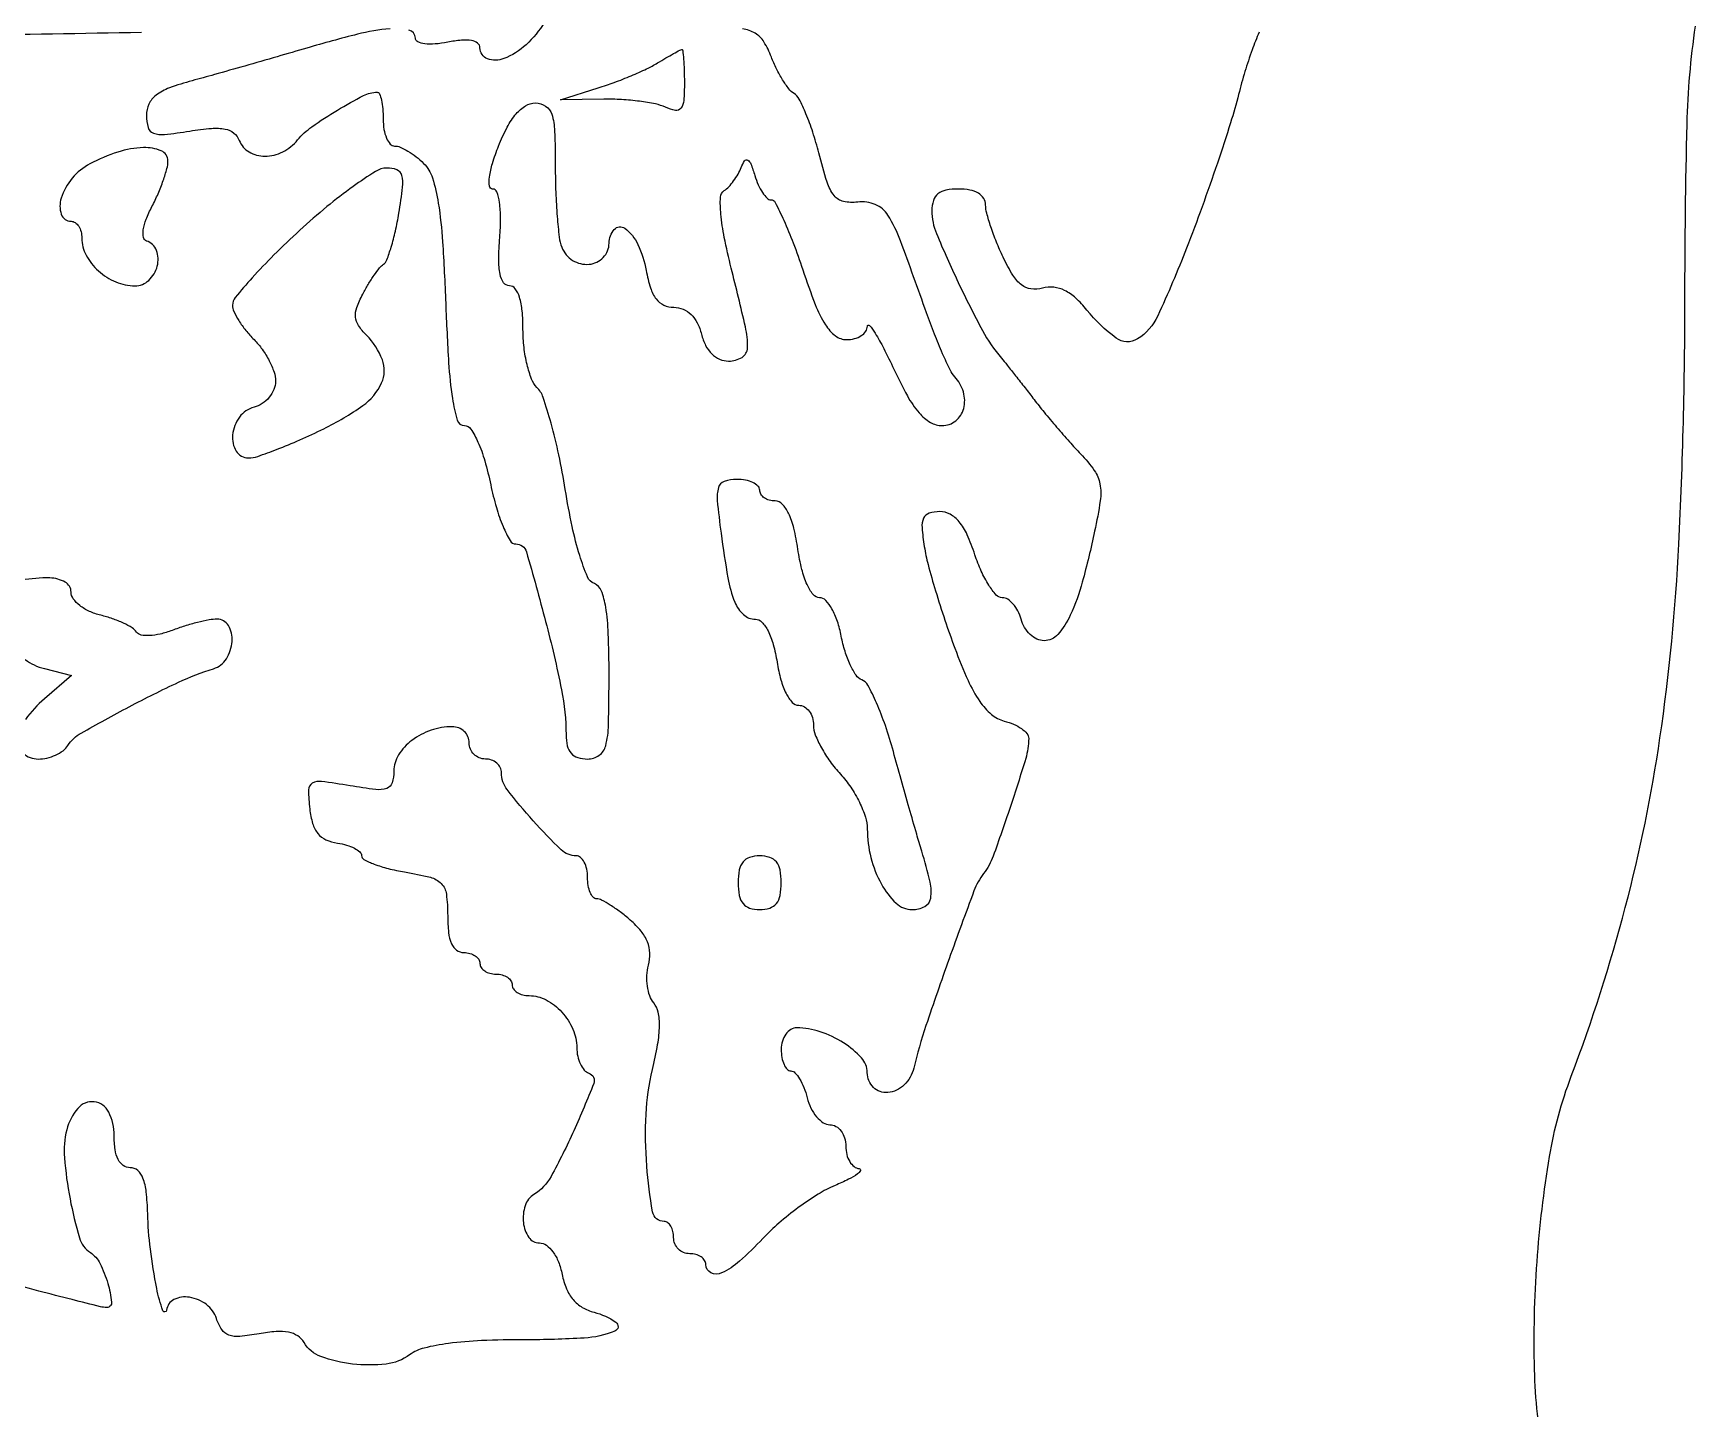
# Model space of a CAD drawing. Extents: x 0 to 498, y 0 to 407.
# Drawn here: x 264.5 to 419, y 157.6 to 285.5 of the extents above; entities that cross this region are included whole.
import ezdxf

# ---------------------------------------------------------------- set-up
doc = ezdxf.new("R2010")
doc.units = 0

msp = doc.modelspace()

# ---------------------------------------------------------------- linework, layer by layer
for points in [[(258, 285.318197, 0.001685), (274.547956, 285.587777, 0.018979)], [(297.639497, 285.902761, 0.038721), (294.627326, 285.392095, 0.010267), (289.918409, 284.109764, -0.001236), (287.14988, 283.301858, -0.000963), (284.13697, 282.437, -0.000974), (281.326541, 281.642035, -0.002369), (279.25, 281.069622, 0.021282), (277.138989, 280.400855, 0.075554), (275.896644, 279.721873, 0.121788), (275.236218, 278.900851, 0.109189), (275, 277.83205, 0.071589), (275.161133, 276.712418, 0.239555), (275.654953, 276.188797, 0.11405), (276.666337, 276.069603, 0.01219), (279.025298, 276.388055, -0.01789), (281.054414, 276.638463, -0.068636), (282.322233, 276.574959, -0.121939), (283.126286, 276.206412, -0.13377), (283.632286, 275.515863, 0.169844), (284.538677, 274.446038, 0.135996), (286.006671, 274.053792, 0.115334), (287.66542, 274.45776, 0.102742), (289.054723, 275.565937, -0.066125), (290.378747, 276.789574, -0.018469), (292.748109, 278.331848, -0.015617), (295.187062, 279.692444, -0.119977), (296.45034, 280, -0.311778), (296.663961, 279.852453, -0.036383), (296.838537, 279.265625, -0.0334), (296.960274, 278.458207, -0.020721), (297, 277.5, 0.040942), (297.07851, 276.542806, 0.060377), (297.314732, 275.734375, 0.079389), (297.66156, 275.185256, 0.215499), (298.071429, 275, -0.103165), (298.593073, 274.891212, -0.032633), (299.303637, 274.524488, -0.031015), (300.063145, 274.000745, -0.029931), (300.761622, 273.381235, -0.120903), (301.579512, 272.031401, -0.036864), (302.129077, 269.688797, -0.023355), (302.525062, 266.104567, -0.006268), (302.816029, 260.381235, 0.005527), (303.089103, 254.848192, 0.022816), (303.443532, 251.51678, 0.033976), (303.89512, 249.492972, 0.332313), (304.554937, 249, -0.25201), (305.156433, 248.676275, -0.041274), (305.81346, 247.475933, -0.034685), (306.450047, 245.726438, -0.018738), (307, 243.5, 0.01944), (307.523704, 241.392549, 0.029576), (308.155424, 239.615625, 0.029306), (308.803027, 238.306245, 0.269476), (309.329986, 238, -0.333521), (310.311588, 237.263281, -0.006456), (312.10431, 230.790907, -0.014404), (313.581226, 224.439947, -0.050017), (314.000491, 220.25, 0.056186), (314.116004, 219.223282, 0.126221), (314.472284, 218.531189, 0.138385), (315.092144, 218.134531, 0.07369), (316, 218, 0.15626), (317.07746, 218.345155, 0.17748), (317.686653, 219.236626, 0.05664), (317.948328, 221.16307, 0.005462), (318, 225.893011, 0.009052), (317.931498, 229.676384, 0.031224), (317.690058, 232.116227, 0.049291), (317.280948, 233.656803, 0.214795), (316.632342, 234.310842, -0.206186), (315.987585, 234.939907, -0.0228), (315.273931, 236.922929, -0.02277), (314.570475, 239.628984, -0.011952), (313.931081, 243.047663, 0.011909), (313.325442, 246.287379, 0.015349), (312.607719, 249.228894, 0.013139), (311.876332, 251.624694, 0.116226), (311.298739, 252.558404, -0.105475), (310.798027, 253.330672, -0.031952), (310.381505, 254.67162, -0.030434), (310.095691, 256.274686, -0.028905), (310, 257.928571, 0.022203), (309.922643, 259.669739, 0.052724), (309.672803, 260.940381, 0.083537), (309.275414, 261.730142, 0.238875), (308.742794, 262, -0.247682), (308.202978, 262.284882, -0.100932), (307.870942, 263.073672, -0.053007), (307.746364, 264.433878, -0.016198), (307.843488, 266.5, 0.019208), (307.917228, 268.299488, 0.037188), (307.813983, 269.735027, 0.047573), (307.57084, 270.723401, 0.318815), (307.181139, 271, -0.37942), (306.876343, 271.270187, -0.06437), (306.883378, 272.115169, -0.040946), (307.165903, 273.386139, -0.018431), (307.732135, 275, -0.02695), (308.533039, 276.75475, -0.056374), (309.372893, 277.996441, -0.078125), (310.246883, 278.743926, -0.138782), (311.15169, 279, -0.148982), (312.104917, 278.709526, -0.170759), (312.671923, 277.94951, -0.066616), (312.939421, 276.388142, -0.00916), (313, 273.081787, 0.009343), (313.044511, 270.699973, 0.010846), (313.178303, 268.4374, 0.009941), (313.370527, 266.533765, 0.06155), (313.606989, 265.581787, 0.162982), (314.607915, 264.367879, 0.162911), (316.138206, 264.001238, 0.181505), (317.464387, 264.63684, 0.193556), (318, 265.968615, -0.183504), (318.485409, 267.246689, -0.38772), (319.456551, 267.349138, -0.127674), (320.684529, 265.837349, -0.060764), (321.447017, 263.430731, 0.02982), (321.852931, 261.80769, 0.085197), (322.382956, 260.776228, 0.124416), (323.091989, 260.204522, 0.108175), (324.026261, 260, -0.098025), (324.883717, 259.830265, -0.095813), (325.619713, 259.346068, -0.083367), (326.196901, 258.556945, -0.054869), (326.589356, 257.5, 0.055092), (326.977912, 256.454981, 0.080962), (327.552234, 255.663337, 0.09348), (328.277583, 255.172211, 0.102549), (329.108408, 255, 0.137074), (330.356785, 255.348794, 0.254698), (330.870874, 256.232055, 0.06436), (330.674455, 258.1852, 0.004332), (329.353237, 263.644763, -0.011682), (328.705212, 266.505857, -0.027361), (328.389147, 268.675387, -0.03251), (328.35036, 270.228977, -0.242896), (328.703293, 270.850279, 0.060401), (329.127235, 271.206123, 0.029557), (329.578448, 271.749769, 0.028808), (329.986557, 272.37807, 0.037008), (330.282755, 273, -0.050709), (330.600894, 273.623483, -0.402973), (330.887249, 273.690986, -0.171271), (331.179929, 273.341325, -0.015645), (331.54933, 272.25, 0.030595), (331.869933, 271.3885, 0.041568), (332.267897, 270.660937, 0.047552), (332.680463, 270.149337, 0.201961), (333.035101, 270, -0.282396), (333.435356, 269.754349, -0.010484), (334.236798, 268.090625, -0.016278), (335.112984, 265.99134, -0.010397), (336, 263.5, 0.012104), (337.163592, 260.266812, 0.047796), (338.111174, 258.378903, 0.088185), (339.038673, 257.356194, 0.166068), (340.08153, 257, 0.063255), (340.815765, 257.093262, 0.080792), (341.439319, 257.367188, 0.097509), (341.858456, 257.773249, 0.150886), (342.009769, 258.25, -0.69304), (342.202511, 258.320553, -0.039855), (342.73466, 257.590625, -0.01998), (343.523401, 256.181637, -0.008663), (344.463764, 254.25, 0.01721), (345.727194, 251.763634, 0.050792), (346.817715, 250.190153, 0.080001), (347.861348, 249.304705, 0.136824), (348.953995, 249, 0.171036), (350.218052, 249.445429, 0.161373), (350.960584, 250.595706, 0.136028), (350.934278, 252.128477, 0.113751), (350.131494, 253.55, -0.071929), (349.698086, 254.187601, -0.009255), (349.000298, 255.689687, -0.010655), (348.238775, 257.515933, -0.008702), (347.500219, 259.5, 0.003949), (345.086469, 266.177798, 0.050271), (343.915284, 268.570468, 0.157215), (342.746574, 269.561384, 0.128278), (341.113936, 269.785162, -0.082701), (339.788035, 269.846303, -0.174249), (338.924742, 270.382914, -0.091685), (338.266733, 271.62623, -0.013655), (337.48978, 274.363207, 0.015978), (336.937892, 276.273521, 0.020449), (336.303038, 277.990883, 0.018797), (335.671723, 279.358147, 0.137624), (335.188405, 279.883559, -0.090598), (334.710174, 280.315234, -0.025143), (334.132605, 281.149502, -0.024512), (333.562785, 282.17722, -0.023484), (333.087312, 283.270352, 0.047658), (332.389998, 284.68288, 0.120031), (331.578275, 285.482785, 0.104282), (330.414504, 285.883141, 0.03089)], [(312, 286.5, -0.067838), (310.283713, 284.416441, -0.092607), (308.229445, 283.123943, -0.186461), (306.701166, 283.11138, -0.312168), (306, 284.125, 0.235987), (305.786022, 284.553121, 0.118186), (305.216667, 284.799583, 0.066631), (304.280771, 284.837208, 0.026134), (303, 284.65, -0.028511), (301.829405, 284.484574, -0.051981), (300.865385, 284.504327, -0.076205), (300.216192, 284.688528, -0.293575), (300, 285.025, 0.349338), (299.396665, 285.783158, 0.079414)], [(404.9148, 153.027537, -0.042453), (404.014817, 161.221051, -0.023829), (404.246325, 171.240926, -0.023852), (405.412821, 181.043268, -0.048981), (407.428638, 188.5, 0.0261), (412.454701, 204.205553, 0.028065), (415.674587, 219.975111, 0.02402), (417.431066, 237.976124, 0.01224), (417.99381, 260.700779, -0.006072), (418.196803, 277.040905, -0.030467), (418.977474, 286.15123, -0.055072)], [(378.417982, 285.583098, 0.012928), (377.766496, 283.926909, 0.013754), (377.10118, 281.928704, 0.011994), (376.51333, 279.803968, -0.014833), (375.764136, 277.154674, -0.005276), (374.541981, 273.414291, -0.005231), (373.113398, 269.334575, -0.006144), (371.671924, 265.5, -0.014846), (368.99402, 259.193452, -0.146872), (367.110175, 257.058089, -0.309089), (365.11709, 257.144467, -0.061971), (362.416432, 259.745682, 0.036875), (361.360187, 260.870237, 0.071012), (360.343058, 261.567899, 0.08803), (359.33047, 261.863262, 0.091249), (358.291414, 261.786457, -0.09434), (357.213267, 261.713403, -0.136927), (356.336998, 262.076293, -0.090222), (355.530862, 262.984276, -0.025286), (354.624982, 264.66023, -0.015031), (354.002956, 266.072381, -0.015757), (353.477339, 267.497523, -0.015594), (353.101933, 268.752593, -0.064955), (353, 269.533927, 0.147066), (352.819839, 270.133195, 0.114582), (352.323691, 270.603393, 0.085358), (351.530852, 270.90189, 0.047479), (350.5, 271, 0.044901), (349.313333, 270.89322, 0.125587), (348.55965, 270.548159, 0.149912), (348.141402, 269.928834, 0.074228), (348, 268.981594, 0.099521), (348.425776, 266.863651, 0.010964), (350.448507, 262.318389, 0.013617), (352.70539, 257.851814, 0.051852), (354.46337, 255.275045, -0.006476), (354.99435, 254.630864, -0.001964), (355.78299, 253.640493, -0.001967), (356.658257, 252.523424, -0.002142), (357.5, 251.430763, 0.008819), (358.433739, 250.251589, 0.005099), (359.595838, 248.865135, 0.005094), (360.790539, 247.497416, 0.008521), (361.826258, 246.374915, -0.036502), (363.10057, 244.828655, -0.1096), (363.627773, 243.57464, -0.082673), (363.650636, 242.017081, -0.015243), (363.1325, 239.182225, -0.013333), (361.985, 234.450643, -0.042017), (360.870603, 231.384183, -0.070118), (359.711345, 229.585757, -0.21791), (358.431131, 229, -0.112753), (357.77341, 229.150231, -0.075683), (357.134522, 229.5875, -0.070081), (356.610892, 230.235569, -0.07109), (356.289749, 231, 0.05389), (355.998812, 231.764918, 0.061743), (355.561025, 232.4125, 0.071362), (355.05015, 232.85208, 0.142974), (354.543428, 233, -0.214992), (353.987042, 233.25083, -0.039359), (353.291681, 234.175, -0.036087), (352.59492, 235.468106, -0.025833), (352, 237, 0.025379), (351.281862, 238.85416, 0.06634), (350.533225, 240.067705, 0.098305), (349.698327, 240.75618, 0.124029), (348.730534, 241, 0.075375), (347.742182, 240.850154, 0.217003), (347.236896, 240.3995, 0.124349), (347.087433, 239.5165, 0.019505), (347.298208, 237.75, 0.025604), (347.650665, 236.087884, 0.007982), (348.346131, 233.633493, 0.007955), (349.211808, 230.912204, 0.008698), (350.139581, 228.300188, 0.015133), (351.367141, 225.304907, 0.044252), (352.451376, 223.355873, 0.067464), (353.534113, 222.148025, 0.115341), (354.731967, 221.531136, -0.040732), (355.599966, 221.236419, -0.05236), (356.333765, 220.822714, -0.062414), (356.838232, 220.35963, -0.177705), (357, 219.918845, -0.073924), (356.720346, 218.037688, -0.006659), (355.270643, 213.488161, -0.006492), (353.69906, 208.970486, -0.077414), (352.810964, 207.353625, 0.0752), (351.91644, 205.741918, 0.002998), (349.60295, 199.415342, 0.005583), (347.453614, 193.209521, 0.020964), (346.313648, 189.25, -0.141317), (345.424206, 187.693584, -0.170619), (343.904386, 186.991289, -0.223187), (342.568711, 187.47023, -0.199413), (342, 188.839485, 0.189083), (341.463484, 190.207491, 0.064386), (339.79432, 191.598336, 0.059969), (337.606351, 192.64529, 0.081809), (335.452947, 193, 0.136526), (334.898881, 192.845837, 0.100277), (334.426803, 192.4125, 0.086437), (334.109029, 191.764329, 0.070964), (334, 191, 0.042643), (334.06542, 190.234324, 0.062301), (334.261905, 189.5875, 0.081793), (334.550695, 189.149179, 0.209225), (334.891592, 189, -0.208396), (335.277325, 188.831931, -0.050787), (335.705595, 188.265625, -0.043524), (336.105107, 187.457251, -0.031538), (336.410644, 186.5, 0.052514), (336.760596, 185.543788, 0.061291), (337.288816, 184.734375, 0.071387), (337.906036, 184.184637, 0.147328), (338.519052, 184, -0.13402), (339.083801, 183.845856, -0.100465), (339.564972, 183.4125, -0.087292), (339.888753, 182.764266, -0.072399), (340, 182, 0.060177), (340.093113, 181.22915, 0.075235), (340.367188, 180.563538, 0.090395), (340.772888, 180.101992, 0.152219), (341.25, 179.918426, -0.518037), (341.360817, 179.737551, -0.139629), (341.104688, 179.423221, -0.038087), (340.263561, 178.926462, -0.013734), (339, 178.347172, 0.038214), (337.429591, 177.532017, 0.019536), (335.588414, 176.287892, 0.019293), (333.78134, 174.85065, 0.0274), (332.300983, 173.428746, -0.022735), (330.133182, 171.307334, -0.075014), (328.464618, 170.215636, -0.22723), (327.473956, 170.232721, -0.283953), (327, 171, 0.148195), (326.884432, 171.381354, 0.098894), (326.559375, 171.70625, 0.082425), (326.073457, 171.925306, 0.064853), (325.5, 172, -0.099038), (324.927543, 172.114514, -0.097945), (324.440625, 172.440625, -0.097945), (324.114514, 172.927543, -0.099038), (324, 173.5, 0.057167), (323.934188, 174.073731, 0.076482), (323.739603, 174.559375, 0.095492), (323.451705, 174.884883, 0.165545), (323.113544, 175, -0.364103), (322.047377, 175.895046, -0.024352), (321.510552, 180.154513, -0.030963), (321.439333, 184.975956, -0.047113), (322.028762, 189.119894, 0.015199), (322.516435, 191.464764, 0.038932), (322.68394, 193.189215, 0.056091), (322.566015, 194.452783, 0.122508), (322.146683, 195.323258, -0.09124), (321.781422, 195.975113, -0.048096), (321.56677, 196.881039, -0.045671), (321.521431, 197.882215, -0.052486), (321.665208, 198.827754, 0.072849), (321.78978, 199.952191, 0.087375), (321.568734, 200.99227, 0.076282), (320.971086, 201.998422, 0.042046), (319.970347, 203.025718, 0.016933), (319.036714, 203.781617, 0.020761), (318.11386, 204.420055, 0.01972), (317.308054, 204.885992, 0.121802), (316.84699, 205, -0.217397), (316.522926, 205.147891, -0.078645), (316.248803, 205.5875, -0.059801), (316.06204, 206.234221, -0.040441), (316, 207, 0.050847), (315.921974, 207.765282, 0.0708), (315.689691, 208.4125, 0.090893), (315.346862, 208.847697, 0.182558), (314.943629, 209, -0.193719), (313.549352, 209.561257, -0.018273), (310.934614, 212.263944, -0.019354), (308.533735, 215.151593, -0.165207), (308, 216.722861, 0.116702), (307.884728, 217.210005, 0.100529), (307.559375, 217.62484, 0.092997), (307.072846, 217.903318, 0.083795), (306.5, 218, -0.099038), (305.927543, 218.114514, -0.097945), (305.440625, 218.440625, -0.097945), (305.114514, 218.927543, -0.099038), (305, 219.5, 0.103508), (304.880228, 220.072364, 0.098889), (304.540063, 220.559375, 0.096831), (304.031908, 220.88573, 0.094741), (303.434259, 221, 0.081897), (301.455514, 220.673704, 0.080725), (299.675374, 219.72886, 0.089732), (298.434534, 218.377405, 0.141883), (298, 216.876918, -0.074608), (297.835478, 215.780479, -0.242065), (297.337438, 215.269804, -0.111331), (296.315881, 215.166089, -0.0117), (293.923855, 215.512865, 0.009421), (291.263969, 215.910862, 0.164637), (290.418696, 215.742454, 0.270156), (290.065816, 215.126244, 0.026574), (290.173855, 213.350763, 0.043991), (290.450429, 211.999134, 0.098467), (290.938009, 211.076288, 0.114405), (291.687297, 210.494029, 0.073058), (292.75, 210.180449, -0.034702), (293.611536, 209.996409, -0.04927), (294.339063, 209.707267, -0.060463), (294.842851, 209.364429, -0.216408), (295, 209.018347, 0.279544), (295.22207, 208.652186, 0.029426), (296.175, 208.22478, 0.02963), (297.467204, 207.820034, 0.019235), (299, 207.5, -0.019316), (301.39377, 206.999798, -0.138792), (302.407411, 206.418828, -0.164854), (302.877115, 205.440885, -0.030258), (303, 203.412102, 0.026678), (303.082988, 201.857819, 0.077026), (303.359903, 200.818684, 0.129132), (303.833715, 200.221884, 0.162131), (304.5, 200, -0.064853), (305.073457, 199.925306, -0.082425), (305.559375, 199.70625, -0.098894), (305.884432, 199.381354, -0.148195), (306, 199, 0.148195), (306.115568, 198.618646, 0.098894), (306.440625, 198.29375, 0.082425), (306.926543, 198.074694, 0.064853), (307.5, 198, -0.064853), (308.073457, 197.925306, -0.082425), (308.559375, 197.70625, -0.098894), (308.884432, 197.381354, -0.148195), (309, 197, 0.154765), (309.120948, 196.618614, 0.09778), (309.461607, 196.29375, 0.080164), (309.97055, 196.074515, 0.061768), (310.571429, 196, -0.123606), (312.143743, 195.605274, -0.084794), (313.602235, 194.470725, -0.082134), (314.639878, 192.87513, -0.103542), (315, 191.154762, 0.052765), (315.08341, 190.366574, 0.058269), (315.329819, 189.64073, 0.066232), (315.692943, 189.081559, 0.136036), (316.12279, 188.792403, -0.428589), (316.572018, 187.836277, -0.013575), (314.726304, 183.442976, -0.018694), (312.605039, 179.185702, -0.130121), (311.019016, 177.511752, 0.177173), (310.198313, 176.468395, 0.107281), (310.036329, 174.88682, 0.121936), (310.541839, 173.520476, 0.248367), (311.525, 173, -0.158303), (312.171373, 172.790094, -0.079455), (312.784227, 172.175791, -0.063371), (313.294324, 171.239991, -0.043802), (313.633779, 170.081106, 0.04901), (314.039187, 168.748554, 0.077288), (314.660195, 167.730065, 0.084571), (315.514367, 167.010257, 0.07152), (316.608779, 166.562054, -0.090952), (318.627511, 165.642789, -0.597069), (318.529633, 164.791251, -0.080784), (315.676974, 164.157484, -0.014351), (310.19113, 164, 0.010112), (306.149059, 163.918241, 0.02236), (303.075765, 163.655882, 0.028329), (300.8139, 163.229045, 0.097359), (299.466679, 162.599294, -0.130013), (297.279722, 161.744012, -0.057634), (294.156822, 161.746893, -0.058215), (291.216052, 162.442786, -0.173818), (289.648667, 163.743954, 0.115629), (289.059376, 164.359048, 0.096075), (288.217567, 164.700188, 0.067429), (287.053358, 164.768727, 0.027405), (285.475841, 164.561446, -0.023031), (283.681549, 164.309704, -0.109031), (282.657537, 164.437198, -0.162072), (281.997644, 164.951908, -0.070038), (281.509787, 165.969165, 0.154805), (280.595487, 167.264861, 0.121081), (279.00679, 167.951832, 0.157869), (277.563016, 167.739514, 0.259944), (276.881685, 166.75, -0.801019), (276.527633, 166.705259, -0.038092), (275.957674, 168.767665, -0.017351), (275.370746, 172.433028, -0.024067), (275.118315, 175.75, 0.019224), (274.985563, 177.750111, 0.064868), (274.682033, 179.021948, 0.119744), (274.191457, 179.735675, 0.184621), (273.5, 180, -0.152103), (272.851045, 180.202091, -0.12651), (272.375, 180.75, -0.082504), (272.088963, 181.677925, -0.033607), (272, 183, 0.114685), (271.495671, 185.169841, 0.253847), (270.151726, 186.12294, 0.25267), (268.61454, 185.517312, 0.114142), (267.596751, 183.529462, 0.081778), (267.380219, 180.917534, 0.027336), (267.898258, 177.107543, 0.023053), (268.771882, 173.473086, 0.181124), (269.791611, 172.104509, -0.135268), (270.680645, 171.110721, -0.042958), (271.415358, 169.24449, -0.04656), (271.76185, 167.500608, -0.444738), (271.310358, 167, -0.060604), (270.720466, 167.071763, -0.001511), (268.086429, 167.730726, -0.003232), (264.99869, 168.534388, -0.002194), (261.492971, 169.487577, 0.014301)], [(263.549735, 218.544125, 0.187427), (264.95031, 218, 0.057607), (265.755648, 218.093095, 0.049571), (266.562625, 218.368815, 0.052065), (267.251648, 218.774687, 0.092083), (267.70031, 219.25554, -0.122836), (268.921723, 220.414617, -0.007386), (273.400235, 222.861237, -0.011809), (277.978937, 225.138941, -0.03504), (281.25, 226.399931, 0.180619), (282.433455, 227.309494, 0.123051), (282.961989, 228.94113, 0.151957), (282.615066, 230.401631, 0.264945), (281.5651, 231, 0.046591), (280.831216, 230.931466, 0.014518), (279.749138, 230.694866, 0.014373), (278.54935, 230.358878, 0.015384), (277.398068, 229.961246, -0.031673), (276.286568, 229.617422, -0.047601), (275.28253, 229.474352, -0.058813), (274.498245, 229.530192, -0.202614), (274.082969, 229.807273, 0.111549), (273.682743, 230.192282, 0.026661), (272.863435, 230.629852, 0.026092), (271.845496, 231.042403, 0.023219), (270.75, 231.36508, -0.047896), (269.697928, 231.732199, -0.058314), (268.807813, 232.275432, -0.068948), (268.201168, 232.902723, -0.159069), (268, 233.519052, 0.27435), (267.448695, 234.448175, 0.119248), (266.009291, 234.834747, 0.052397), (263.423533, 234.628225, 0.012898)], [(263.741054, 227.259188, 0.058671), (264.557652, 226.749812, 0.048691), (265.522736, 226.404938), (268.045472, 225.771771), (265.522736, 223.604049, 0.060037), (263.76385, 221.681658, 0.130557)]]:
    msp.add_lwpolyline(points, format="xyb")
for points in [[(325, 280.893011, -0.017712), (324.940697, 279.219469, -0.146198), (324.674544, 278.5149, -0.279222), (324.162857, 278.313664, -0.066264), (323.25, 278.598255, 0.058096), (322.310811, 278.907912, 0.017929), (320.839063, 279.155349, 0.017668), (319.159777, 279.316008, 0.018534), (317.5, 279.354163), (313.5, 279.297838), (317, 280.398919, 0.013112), (318.486568, 280.909791, 0.01051), (320.059375, 281.534812, 0.010657), (321.490062, 282.174729, 0.026428), (322.5, 282.719591, -0.004138), (323.284442, 283.189078, -0.005985), (323.985938, 283.58986, -0.003271), (324.583358, 283.916665, -0.093515), (324.75, 283.969591, -0.418424), (324.85014, 283.890005, -0.006402), (324.926562, 283.078389, -0.012722), (324.982044, 282.082246, -0.007549)], [(269.75, 273.339355, 0.098037), (268.113298, 272.015154, 0.094878), (267.081501, 270.152716, 0.161501), (267.086758, 268.656841, 0.322271), (268, 268, -0.154765), (268.381386, 267.879052, -0.09778), (268.70625, 267.538393, -0.080164), (268.925485, 267.02945, -0.061768), (269, 266.428571, 0.123981), (269.399223, 264.843299, 0.086559), (270.543688, 263.387082, 0.083209), (272.164082, 262.357629, 0.100321), (273.928571, 262, 0.189894), (275.220105, 262.508859, 0.142369), (276.009891, 263.834468, 0.156378), (275.92883, 265.28662, 0.223429), (275.012405, 266.166667, -0.273077), (274.721385, 266.503795, -0.083715), (274.713033, 267.203733, -0.05431), (274.977922, 268.18515, -0.026725), (275.512405, 269.364307, 0.017704), (276.08182, 270.562582, 0.017879), (276.563019, 271.794271, 0.017994), (276.904125, 272.894208, 0.066278), (277, 273.614307, 0.301961), (276.377473, 274.551125, 0.109354), (274.728282, 274.851118, 0.068396), (272.348334, 274.431583, 0.04346)], [(289.25, 267.159822, 0.009747), (286.855473, 264.870751, 0.014051), (284.835938, 262.747281, 0.009711), (283.258415, 260.922285, 0.1751), (283, 260.207002, 0.108963), (283.131779, 259.609485, 0.03088), (283.5875, 258.767057, 0.029544), (284.23454, 257.854346, 0.027417), (285, 257, -0.041525), (285.76537, 256.095726, -0.035966), (286.4125, 255.03426, -0.037615), (286.858141, 253.981377, -0.081479), (287, 253.116631, -0.097502), (286.850026, 252.354863, -0.076311), (286.415093, 251.631104, -0.073995), (285.767412, 251.051899, -0.081717), (285, 250.710251, 0.172892), (283.660729, 249.797584, 0.13069), (283.011775, 248.125974, 0.167621), (283.349286, 246.628969, 0.259845), (284.477846, 246, 0.082049), (285.349234, 246.143962, 0.010426), (287.143708, 246.795568, 0.011992), (289.255188, 247.671281, 0.009712), (291.477846, 248.708318, 0.039394), (295.109926, 250.859517, 0.132943), (296.857055, 252.963532, 0.200324), (296.928778, 255.120347, 0.106203), (295.452181, 257.404962, -0.049499), (294.716678, 258.302533, -0.124678), (294.43728, 259.09367, -0.110345), (294.552194, 259.983776, -0.034161), (295.101885, 261.226391, -0.014492), (295.613763, 262.133472, -0.016015), (296.161435, 262.979002, -0.015551), (296.672162, 263.667976, -0.075107), (297.027237, 264, 0.154262), (297.348589, 264.41171, 0.015662), (297.749937, 265.601562, 0.018425), (298.14025, 267.085761, 0.013675), (298.465431, 268.75, 0.011127), (298.815874, 271.1777, 0.096099), (298.739182, 272.263731, 0.23631), (298.276666, 272.784509, 0.101885), (297.337898, 272.95282, 0.134909), (296.294975, 272.637206, 0.014874), (294.203945, 271.231665, 0.017291), (291.777813, 269.36373, 0.013172)], [(328.407228, 238.987821, 0.010132), (329.044305, 234.832946, 0.051877), (329.67963, 232.590395, 0.114218), (330.487844, 231.42705, 0.186147), (331.595171, 231, -0.209725), (332.204618, 230.732606, -0.069129), (332.774327, 229.910214, -0.050418), (333.261718, 228.642535, -0.026941), (333.615991, 227, 0.02706), (333.969105, 225.364726, 0.049849), (334.45621, 224.095295, 0.067755), (335.024147, 223.267475, 0.211623), (335.627808, 223, -0.13408), (336.151084, 222.857109, -0.100461), (336.596919, 222.455394, -0.087272), (336.896925, 221.85449, -0.072364), (337, 221.146023, 0.093822), (337.169831, 220.24892, 0.032033), (337.734375, 219.044248, 0.030525), (338.543248, 217.763517, 0.030777), (339.5, 216.594501, -0.039069), (340.456763, 215.385144, -0.033853), (341.265625, 213.983941, -0.035328), (341.823553, 212.607991, -0.078812), (342, 211.495531, 0.062364), (342.33351, 208.832051, 0.064486), (343.312867, 206.365245, 0.075543), (344.681363, 204.592914, 0.192961), (346.160515, 204, 0.12186), (347.338818, 204.291505, 0.234327), (347.894792, 205.061455, 0.100012), (347.843511, 206.555456, 0.015485), (347.064796, 209.429002, -0.003407), (346.591676, 211.021481, -0.001062), (345.902794, 213.418466, -0.001061), (345.144542, 216.099643, -0.00117), (344.422308, 218.697689, 0.015356), (343.678607, 221.106023, 0.021189), (342.85486, 223.213596, 0.018471), (342.053979, 224.863515, 0.180819), (341.48378, 225.36785, -0.155155), (340.964605, 225.782783, -0.037436), (340.416938, 226.753112, -0.03488), (339.928512, 228.015105, -0.028532), (339.580956, 229.420161, 0.033507), (339.224425, 230.802402, 0.048229), (338.714388, 231.957501, 0.058975), (338.134443, 232.752903, 0.208698), (337.568231, 233, -0.229004), (336.968506, 233.289881, -0.062362), (336.406941, 234.214628, -0.045351), (335.919218, 235.636016, -0.022767), (335.552271, 237.5, 0.021615), (335.172538, 239.45265, 0.050994), (334.682368, 240.850799, 0.077574), (334.101367, 241.711199, 0.208449), (333.438727, 242, -0.06775), (332.888792, 242.07486, -0.084403), (332.422626, 242.29375, -0.099676), (332.110896, 242.61866, -0.142453), (332, 243, 0.200919), (331.839992, 243.382115, 0.084835), (331.374656, 243.70625, 0.064892), (330.686046, 243.926486, 0.045016), (329.871169, 244, 0.082509), (328.708569, 243.806836, 0.244011), (328.166245, 243.239474, 0.095917), (328.054411, 242.039428, 0.00839)], [(330, 206.5, 0.044917), (330.106468, 205.317234, 0.124434), (330.45, 204.5625, 0.149477), (331.064742, 204.142566, 0.07578), (332, 204, 0.07578), (332.935258, 204.142566, 0.149477), (333.55, 204.5625, 0.124434), (333.893532, 205.317234, 0.044917), (334, 206.5, 0.044917), (333.893532, 207.682766, 0.124434), (333.55, 208.4375, 0.149477), (332.935258, 208.857434, 0.07578), (332, 209, 0.07578), (331.064742, 208.857434, 0.149477), (330.45, 208.4375, 0.124434), (330.106468, 207.682766, 0.044917)]]:
    msp.add_lwpolyline(points, format="xyb", close=True)

doc.saveas('drawing.dxf')
